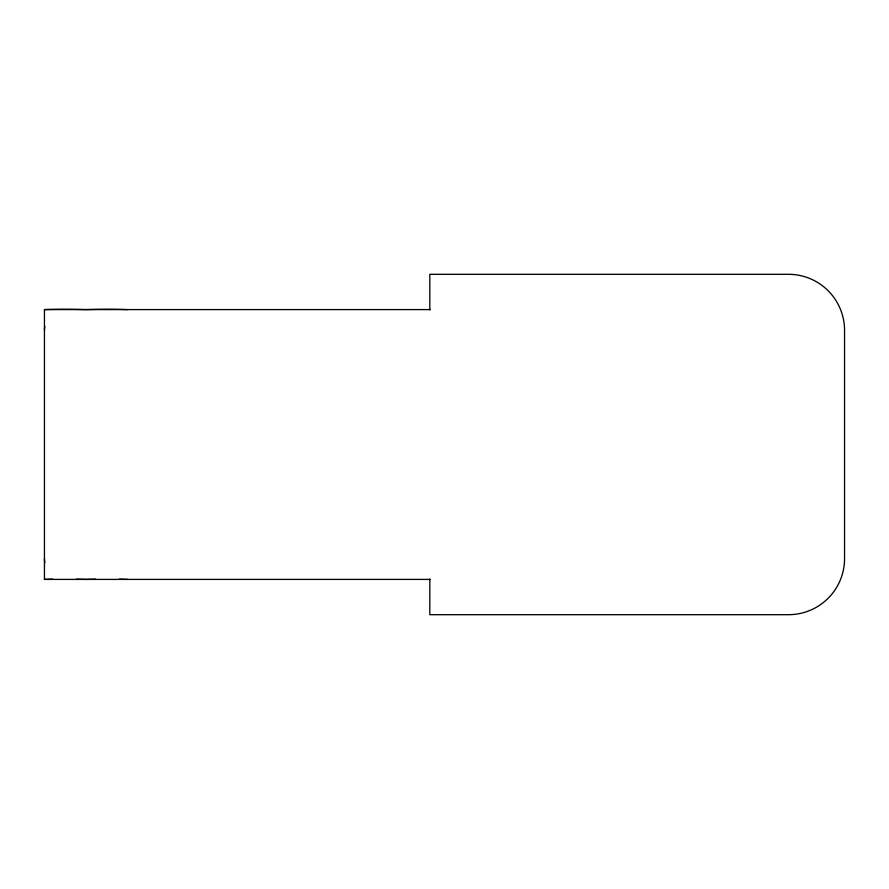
<?xml version="1.0" encoding="UTF-8"?>
<svg xmlns="http://www.w3.org/2000/svg" width="889" height="889" viewBox="0 0 889 889"><rect width="100%" height="100%" fill="white"/><g stroke="black" fill="none" stroke-linecap="round" stroke-linejoin="round"><path stroke-width="1.33" d="M430.332 579.406L44.45 579.406L44.45 309.594L430.332 309.594M429.809 309.85L429.809 274.312L788.51 274.312A56.04 56.04 0 0 1 844.55 330.352L844.55 558.648A56.04 56.04 0 0 1 788.51 614.688L429.809 614.688L429.809 579.15M44.45 309.594A90.667 11.024 2.5 0 1 85.955 309.594A90.667 11.024 -2.5 0 1 127.471 309.594M44.45 579.406A90.667 11.024 2.5 0 1 52.673 579.172M76.354 579.172A90.667 11.024 2.5 0 1 85.955 579.406A90.667 11.024 -2.5 0 1 95.568 579.172M119.248 579.172A90.667 11.024 -2.5 0 1 127.471 579.406M44.45 330.352A20.758 20.758 0 0 1 44.85 326.296M44.85 562.704A20.758 20.758 0 0 1 44.45 558.648"/></g></svg>
